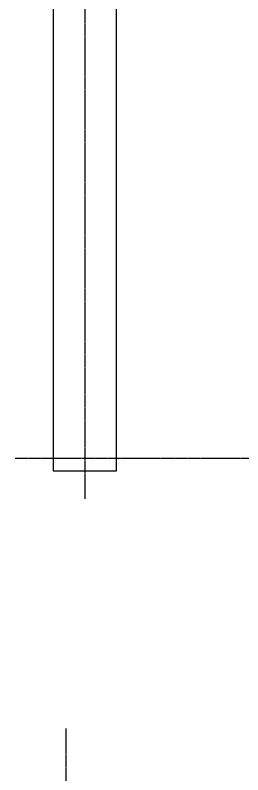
# Model space of a CAD drawing. Header units: millimetres. Extents: x 18456 to 179493, y -203649 to 469211.
# Drawn here: x 113839 to 114739, y 43827 to 46837 of the extents above; entities that cross this region are included whole.
import ezdxf

# ---------------------------------------------------------------- set-up
doc = ezdxf.new("R2010")
doc.units = ezdxf.units.MM
doc.linetypes.add('X-평면도(기본형)$0$CEN', pattern=[52.5, 50, -1, 0.5, -1])
doc.layers.add('X-평면도(기본형)$0$CEN', color=1, linetype='X-평면도(기본형)$0$CEN', true_color=0xff0000)
doc.layers.add('X-평면도(기본형)$0$W1', color=2, linetype='Continuous', true_color=0xffff00)

msp = doc.modelspace()

# ---------------------------------------------------------------- linework, layer by layer
at = {"layer": 'X-평면도(기본형)$0$CEN'}
for p, q in [((114113.6, 50846.1), (114113.6, 44921.1)), ((113838.6, 45081.1), (119628.6, 45081.1)), ((114038.6, 44011.1), (114038.6, 37026.1))]:
    msp.add_line(p, q, dxfattribs=at)
at = {"layer": 'X-평면도(기본형)$0$W1'}
for p, q in [((113988.6, 47611.1), (113988.6, 45031.1)), ((114238.6, 45031.1), (114238.6, 47611.1)), ((113988.6, 45031.1), (114238.6, 45031.1))]:
    msp.add_line(p, q, dxfattribs=at)

doc.saveas('drawing.dxf')
